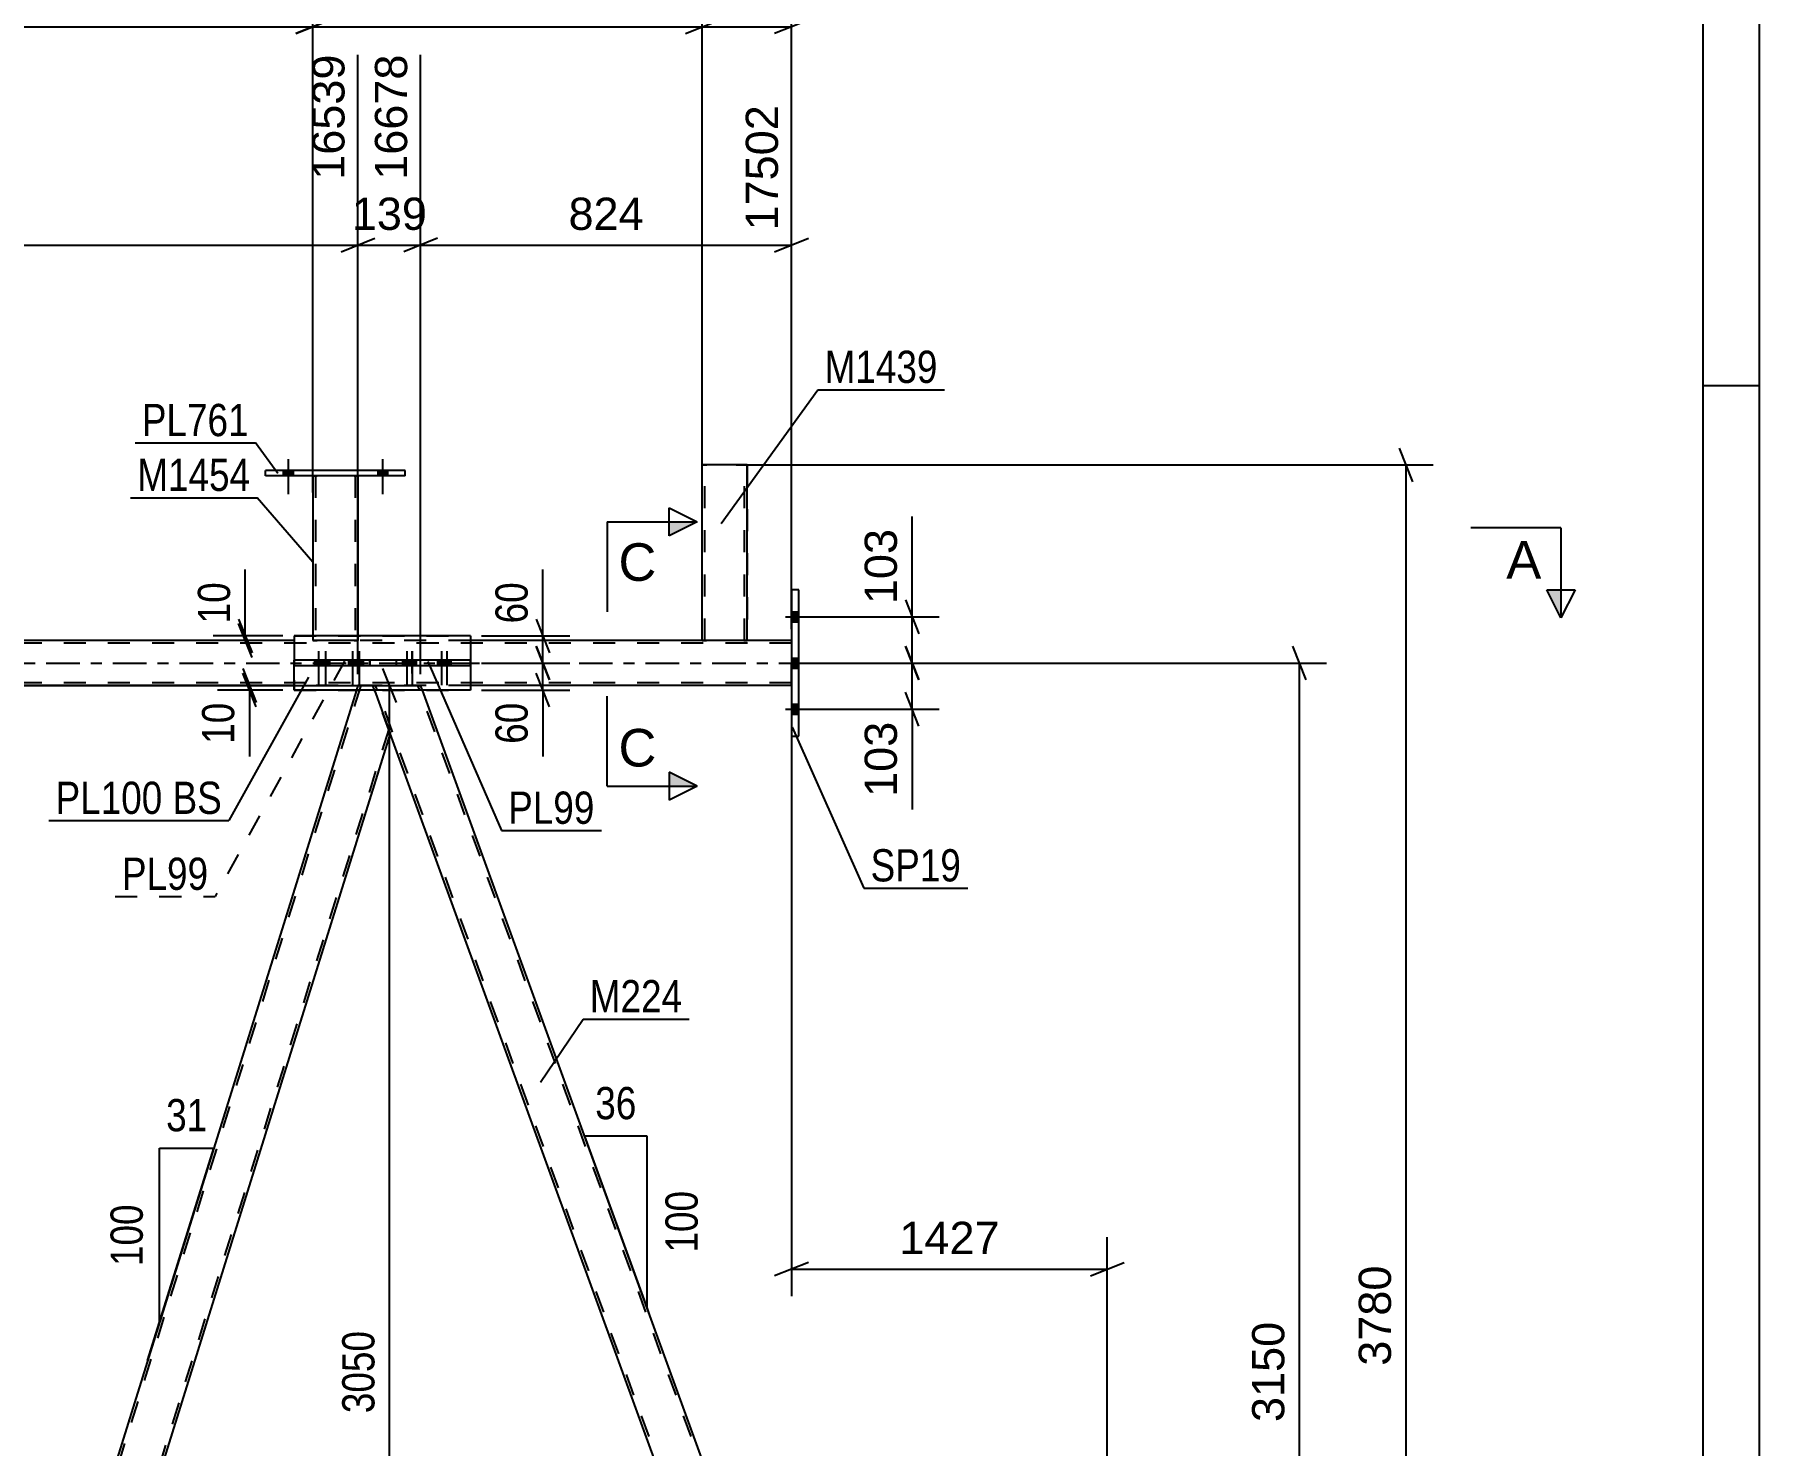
# Model space of a CAD drawing. Header units: millimetres. Extents: x -57 to 784, y -422 to 172.
# Drawn here: x 630.6 to 783.9, y -69.5 to 55.9 of the extents above; entities that cross this region are included whole.
import ezdxf

# ---------------------------------------------------------------- set-up
doc = ezdxf.new("R2010")
doc.units = ezdxf.units.MM
doc.linetypes.add('DXK_LINE_DOT2', pattern=[3.9198, 1.9599, -1.9599])
doc.linetypes.add('DXK_LINE_DOT3', pattern=[5.9187, 2.979, -0.9799, 0.9799, -0.9799])
doc.styles.add('Arial', font='ARIAL.TTF', dxfattribs={"height": 0.2})
doc.styles.add('Arial Narrow', font='ARIALN.TTF', dxfattribs={"height": 0.2})

# ---------------------------------------------------------------- blocks, each defined once
blk = doc.blocks.new('Unknown-122571968-1115')
at = {"color": 5, "linetype": 'Continuous'}
for p, q in [((783.89, -422.36), (783.89, 171.64)), ((778.89, -417.36), (778.89, 166.64)), ((783.89, 24.64), (778.89, 24.64))]:
    blk.add_line(p, q, dxfattribs=at)
blk = doc.blocks.new('Bolt-122571968-3213 - 3165')
at = {"linetype": 'Continuous'}
for points in [[(656.18, 0.24), (655.46, 0.24), (655.46, -0.24), (656.18, -0.24)], [(656.78, 0.24), (656.06, 0.24), (656.06, -0.24), (656.78, -0.24)], [(659.19, 0.24), (658.47, 0.24), (658.47, -0.24), (659.19, -0.24)], [(659.79, 0.24), (659.07, 0.24), (659.07, -0.24), (659.79, -0.24)]]:
    blk.add_hatch(color=1, dxfattribs=at).paths.add_polyline_path(points)
at = {"color": 1, "linetype": 'Continuous'}
for p, q in [((655.46, 0.24), (655.46, -0.24)), ((655.82, 1.04), (655.82, -1.96)), ((656.06, 0.24), (656.06, -0.24)), ((656.18, 0.24), (656.18, -0.24)), ((656.42, 1.04), (656.42, -1.96)), ((656.78, 0.24), (656.78, -0.24)), ((658.47, 0.24), (658.47, -0.24)), ((658.83, 1.04), (658.83, -1.96)), ((659.07, 0.24), (659.07, -0.24)), ((659.19, 0.24), (659.19, -0.24)), ((659.43, 1.04), (659.43, -1.96)), ((659.79, 0.24), (659.79, -0.24))]:
    blk.add_line(p, q, dxfattribs=at)
blk = doc.blocks.new('Part-122571968-3372 - 3165')
at = {"color": 2, "linetype": 'Continuous'}
for p, q in [((651.11, 16.64), (651.11, 17.12)), ((663.51, 17.12), (651.11, 17.12)), ((663.51, 16.64), (663.51, 17.12)), ((663.51, 16.64), (651.11, 16.64))]:
    blk.add_line(p, q, dxfattribs=at)
blk = doc.blocks.new('Part-122571968-3258 - 3165')
at = {"color": 2, "linetype": 'Continuous'}
for p, q in [((689.92, 17.6), (689.92, 17.6)), ((689.92, 2), (689.92, 17.6)), ((689.92, 17.6), (689.96, 17.6)), ((689.96, 17.6), (690.06, 17.6)), ((690.06, 17.6), (690.22, 17.6)), ((693.62, 17.6), (690.22, 17.6)), ((693.62, 17.6), (693.78, 17.6)), ((693.78, 17.6), (693.88, 17.6)), ((693.88, 17.6), (693.92, 17.6)), ((693.92, 17.6), (693.92, 17.6)), ((693.92, 2), (693.92, 17.6)), ((689.92, 2), (689.92, 2)), ((689.95, 2), (689.92, 2)), ((690.06, 2), (689.95, 2)), ((690.21, 2), (690.06, 2)), ((693.62, 2), (690.21, 2)), ((693.78, 2), (693.62, 2)), ((693.88, 2), (693.78, 2)), ((693.92, 2), (693.88, 2)), ((693.92, 2), (693.92, 2))]:
    blk.add_line(p, q, dxfattribs=at)
at = {"color": 7, "linetype": 'DXK_LINE_DOT2'}
for p, q in [((689.92, 2), (689.92, 17.6)), ((689.96, 17.6), (689.92, 17.6)), ((690.06, 17.6), (689.96, 17.6)), ((690.18, 17.6), (690.06, 17.6)), ((690.16, 2), (690.16, 17.6)), ((690.16, 2), (690.16, 17.6)), ((690.16, 17.6), (690.16, 17.6)), ((690.16, 17.6), (690.18, 17.6)), ((690.16, 17.6), (690.18, 17.6)), ((693.62, 17.6), (690.18, 17.6)), ((693.53, 17.6), (690.18, 17.6)), ((690.18, 17.6), (690.22, 17.6)), ((690.22, 17.6), (690.23, 17.6)), ((690.23, 17.6), (690.31, 17.6)), ((693.61, 17.6), (690.31, 17.6)), ((693.53, 17.6), (693.61, 17.6)), ((693.61, 17.6), (693.62, 17.6)), ((693.61, 17.6), (693.66, 17.6)), ((693.62, 17.6), (693.66, 17.6)), ((693.78, 17.6), (693.62, 17.6)), ((693.66, 17.6), (693.68, 17.6)), ((693.66, 17.6), (693.68, 17.6)), ((693.68, 2), (693.68, 17.6)), ((693.68, 2), (693.68, 17.6)), ((693.68, 17.6), (693.68, 17.6)), ((693.88, 17.6), (693.78, 17.6)), ((693.92, 17.6), (693.88, 17.6)), ((693.92, 17.6), (693.92, 2)), ((689.92, 2), (689.95, 2)), ((689.95, 2), (690.06, 2)), ((690.06, 2), (690.21, 2)), ((690.16, 2), (690.16, 2)), ((690.17, 2), (690.16, 2)), ((690.16, 2), (690.17, 2)), ((690.23, 2), (690.17, 2)), ((690.17, 2), (690.21, 2)), ((693.62, 2), (690.21, 2)), ((690.21, 2), (690.23, 2)), ((693.53, 2), (690.23, 2)), ((690.23, 2), (690.3, 2)), ((693.66, 2), (690.3, 2)), ((693.61, 2), (693.53, 2)), ((693.66, 2), (693.61, 2)), ((693.62, 2), (693.78, 2)), ((693.68, 2), (693.66, 2)), ((693.66, 2), (693.68, 2)), ((693.68, 2), (693.68, 2)), ((693.78, 2), (693.88, 2)), ((693.88, 2), (693.92, 2))]:
    blk.add_line(p, q, dxfattribs=at)
blk = doc.blocks.new('Part-122571968-3347 - 3165')
at = {"color": 7, "linetype": 'DXK_LINE_DOT2'}
for p, q in [((697.85, 1.76), (33.83, 1.76)), ((669.31, 2), (653.65, 2)), ((693.92, 2), (689.92, 2)), ((697.85, -2), (697.85, 2)), ((697.85, -1.76), (33.83, -1.76)), ((669.31, -2), (653.65, -2))]:
    blk.add_line(p, q, dxfattribs=at)
at = {"color": 2, "linetype": 'Continuous'}
for p, q in [((653.65, 2), (619.3, 2)), ((689.92, 2), (669.31, 2)), ((697.85, 2), (693.92, 2)), ((653.65, -2), (582.93, -2)), ((697.85, -2), (669.31, -2))]:
    blk.add_line(p, q, dxfattribs=at)
at = {"color": 7, "linetype": 'DXK_LINE_DOT3'}
blk.add_line((33.83, 0), (707.85, 0), dxfattribs=at)
blk = doc.blocks.new('Part-122571968-3377 - 3165')
at = {"color": 2, "linetype": 'Continuous'}
for p, q in [((655.31, 16.64), (655.3, 2.4)), ((659.31, 16.64), (659.3, 2.4))]:
    blk.add_line(p, q, dxfattribs=at)
at = {"color": 7, "linetype": 'DXK_LINE_DOT2'}
for p, q in [((655.31, 16.64), (655.31, 16.64)), ((655.31, 16.64), (655.31, 16.64)), ((655.31, 16.64), (655.31, 16.64)), ((655.34, 16.64), (655.31, 16.64)), ((655.31, 16.64), (655.34, 16.64)), ((655.45, 16.64), (655.34, 16.64)), ((655.34, 16.64), (655.45, 16.64)), ((655.6, 16.64), (655.45, 16.64)), ((655.45, 16.64), (655.6, 16.64)), ((655.55, 16.64), (655.54, 2)), ((655.55, 16.64), (655.55, 16.64)), ((655.56, 16.64), (655.55, 16.64)), ((655.55, 16.64), (655.56, 16.64)), ((655.62, 16.64), (655.56, 16.64)), ((655.56, 16.64), (655.62, 16.64)), ((659.01, 16.64), (655.6, 16.64)), ((659.01, 16.64), (655.6, 16.64)), ((658.92, 16.64), (655.62, 16.64)), ((655.62, 16.64), (655.69, 16.64)), ((658.99, 16.64), (655.69, 16.64)), ((658.99, 16.64), (658.92, 16.64)), ((659.05, 16.64), (658.99, 16.64)), ((658.99, 16.64), (659.05, 16.64)), ((659.01, 16.64), (659.16, 16.64)), ((659.16, 16.64), (659.01, 16.64)), ((659.07, 16.64), (659.05, 16.64)), ((659.05, 16.64), (659.07, 16.64)), ((659.07, 16.64), (659.06, 2)), ((659.07, 16.64), (659.07, 16.64)), ((659.16, 16.64), (659.27, 16.64)), ((659.27, 16.64), (659.16, 16.64)), ((659.27, 16.64), (659.31, 16.64)), ((659.31, 16.64), (659.27, 16.64)), ((659.31, 16.64), (659.31, 16.64)), ((659.31, 16.64), (659.31, 16.64)), ((659.31, 16.64), (659.31, 16.64)), ((655.3, 2.4), (655.3, 2)), ((655.34, 2), (655.3, 2)), ((655.3, 2), (655.34, 2)), ((655.44, 2), (655.34, 2)), ((655.34, 2), (655.44, 2)), ((655.6, 2), (655.44, 2)), ((655.44, 2), (655.6, 2)), ((655.56, 2), (655.54, 2)), ((655.54, 2), (655.56, 2)), ((655.61, 2), (655.56, 2)), ((655.56, 2), (655.61, 2)), ((659, 2), (655.6, 2)), ((659, 2), (655.6, 2)), ((658.91, 2), (655.61, 2)), ((655.61, 2), (655.69, 2)), ((658.99, 2), (655.69, 2)), ((658.99, 2), (658.91, 2)), ((659.04, 2), (658.99, 2)), ((658.99, 2), (659.04, 2)), ((659, 2), (659.16, 2)), ((659.16, 2), (659, 2)), ((659.06, 2), (659.04, 2)), ((659.04, 2), (659.06, 2)), ((659.16, 2), (659.26, 2)), ((659.26, 2), (659.16, 2)), ((659.26, 2), (659.3, 2)), ((659.3, 2), (659.26, 2)), ((659.3, 2.4), (659.3, 2))]:
    blk.add_line(p, q, dxfattribs=at)
blk = doc.blocks.new('Bolt-122571968-3403 - 3165')
at = {"color": 1, "linetype": 'DXK_LINE_DOT2'}
for p, q in [((663.29, 0.24), (663.29, -0.24)), ((663.65, 1.04), (663.65, -1.96)), ((663.75, 0.24), (663.75, -0.24)), ((664.01, 0.24), (664.01, -0.24)), ((664.11, 1.04), (664.11, -1.96)), ((664.47, 0.24), (664.47, -0.24)), ((666.39, 0.24), (666.39, -0.24)), ((666.75, 1.04), (666.75, -1.96)), ((666.85, 0.24), (666.85, -0.24)), ((667.11, 0.24), (667.11, -0.24)), ((667.21, 1.04), (667.21, -1.96)), ((667.57, 0.24), (667.57, -0.24))]:
    blk.add_line(p, q, dxfattribs=at)
blk = doc.blocks.new('Bolt-122571968-3404 - 3165')
at = {"color": 1, "linetype": 'DXK_LINE_DOT2'}
for p, q in [((655.46, 0.24), (655.46, -0.24)), ((655.82, 1.04), (655.82, -1.96)), ((656.06, 0.24), (656.06, -0.24)), ((656.18, 0.24), (656.18, -0.24)), ((656.42, 1.04), (656.42, -1.96)), ((656.78, 0.24), (656.78, -0.24)), ((658.47, 0.24), (658.47, -0.24)), ((658.83, 1.04), (658.83, -1.96)), ((659.07, 0.24), (659.07, -0.24)), ((659.19, 0.24), (659.19, -0.24)), ((659.43, 1.04), (659.43, -1.96)), ((659.79, 0.24), (659.79, -0.24))]:
    blk.add_line(p, q, dxfattribs=at)
blk = doc.blocks.new('Bolt-122571968-3405 - 3165')
at = {"linetype": 'Continuous'}
for points in [[(652.67, 16.64), (653.55, 16.64), (653.55, 17.12), (652.67, 17.12)], [(661.07, 16.64), (661.95, 16.64), (661.95, 17.12), (661.07, 17.12)]]:
    blk.add_hatch(color=1, dxfattribs=at).paths.add_polyline_path(points)
at = {"color": 1, "linetype": 'Continuous'}
for p, q in [((652.67, 17.12), (652.67, 16.64)), ((653.11, 18.12), (653.1, 15)), ((653.55, 17.12), (653.55, 16.64)), ((661.07, 17.12), (661.07, 16.64)), ((661.51, 18.12), (661.5, 15)), ((661.95, 17.12), (661.95, 16.64))]:
    blk.add_line(p, q, dxfattribs=at)
blk = doc.blocks.new('Bolt-122571968-3784 - 3165')
at = {"linetype": 'Continuous'}
for points in [[(664.01, 0.24), (663.29, 0.24), (663.29, -0.24), (664.01, -0.24)], [(664.48, 0.24), (663.76, 0.24), (663.76, -0.24), (664.48, -0.24)], [(667.11, 0.24), (666.39, 0.24), (666.39, -0.24), (667.11, -0.24)], [(667.57, 0.24), (666.85, 0.24), (666.85, -0.24), (667.57, -0.24)]]:
    blk.add_hatch(color=1, dxfattribs=at).paths.add_polyline_path(points)
at = {"color": 1, "linetype": 'Continuous'}
for p, q in [((663.29, 0.24), (663.29, -0.24)), ((663.65, 1.04), (663.65, -1.96)), ((663.76, 0.24), (663.76, -0.24)), ((664.01, 0.24), (664.01, -0.24)), ((664.12, 1.04), (664.12, -1.96)), ((664.48, 0.24), (664.48, -0.24)), ((666.39, 0.24), (666.39, -0.24)), ((666.75, 1.04), (666.75, -1.96)), ((666.85, 0.24), (666.85, -0.24)), ((667.11, 0.24), (667.11, -0.24)), ((667.21, 1.04), (667.21, -1.96)), ((667.57, 0.24), (667.57, -0.24))]:
    blk.add_line(p, q, dxfattribs=at)
blk = doc.blocks.new('Part-122571968-3613 - 3165')
at = {"color": 7, "linetype": 'DXK_LINE_DOT2'}
for p, q in [((660.78, -2.4), (660.64, -2)), ((660.64, -2), (664.89, -2)), ((662.18, -6.25), (660.78, -2.4)), ((705.3, -124), (660.89, -2)), ((709.04, -124), (664.64, -2)), ((665.04, -2.4), (664.89, -2)), ((705.3, -124), (705.32, -124))]:
    blk.add_line(p, q, dxfattribs=at)
at = {"color": 2, "linetype": 'Continuous'}
for p, q in [((709.3, -124), (665.04, -2.4)), ((705.04, -124), (662.18, -6.25)), ((709.26, -124), (705.04, -124)), ((709.3, -124), (709.26, -124))]:
    blk.add_line(p, q, dxfattribs=at)
blk = doc.blocks.new('Part-122571968-3519 - 3165')
at = {"color": 7, "linetype": 'DXK_LINE_DOT2'}
for p, q in [((659.57, -2), (622.75, -120.12)), ((659.32, -2), (659.19, -2.4)), ((660.64, -2), (659.32, -2)), ((660.78, -2.4), (660.64, -2)), ((662.05, -5.88), (625.23, -124)), ((623.04, -118.4), (622.62, -119.75)), ((627.23, -118.4), (625.48, -124)), ((624.16, -124), (622.62, -119.75)), ((625.48, -124), (624.16, -124))]:
    blk.add_line(p, q, dxfattribs=at)
at = {"color": 2, "linetype": 'Continuous'}
for p, q in [((659.19, -2.4), (623.04, -118.4)), ((660.78, -2.4), (662.18, -6.25)), ((662.18, -6.25), (627.23, -118.4))]:
    blk.add_line(p, q, dxfattribs=at)
blk = doc.blocks.new('Bolt-122571968-3526 - 3165')
at = {"linetype": 'Continuous'}
for points in [[(652.67, 16.64), (653.55, 16.64), (653.55, 17.12), (652.67, 17.12)], [(661.07, 16.64), (661.95, 16.64), (661.95, 17.12), (661.07, 17.12)]]:
    blk.add_hatch(color=1, dxfattribs=at).paths.add_polyline_path(points)
at = {"color": 1, "linetype": 'Continuous'}
for p, q in [((652.67, 17.12), (652.67, 16.64)), ((653.11, 18.12), (653.1, 15)), ((653.55, 17.12), (653.55, 16.64)), ((661.07, 17.12), (661.07, 16.64)), ((661.51, 18.12), (661.5, 15)), ((661.95, 17.12), (661.95, 16.64))]:
    blk.add_line(p, q, dxfattribs=at)
blk = doc.blocks.new('Part-122571968-3679 - 3165')
at = {"color": 2, "linetype": 'Continuous'}
for p, q in [((660.36, 0.24), (653.65, 0.24)), ((653.65, 0.24), (653.65, -0.24)), ((669.31, 0.24), (660.36, 0.24)), ((660.36, -0.24), (660.36, 0.24)), ((662.74, -0.24), (662.74, 0.24)), ((669.31, 0.24), (669.31, -0.24)), ((669.31, -0.24), (653.65, -0.24))]:
    blk.add_line(p, q, dxfattribs=at)
blk = doc.blocks.new('Part-122571968-3593 - 3165')
at = {"color": 2, "linetype": 'Continuous'}
for p, q in [((698.49, 6.5), (697.85, 6.5)), ((697.85, 6.5), (697.85, -6.5)), ((698.49, -6.5), (698.49, 6.5)), ((697.85, -6.5), (698.49, -6.5))]:
    blk.add_line(p, q, dxfattribs=at)
blk = doc.blocks.new('Part-122571968-3664 - 3165')
at = {"color": 2, "linetype": 'Continuous'}
for p, q in [((669.31, 2.4), (653.65, 2.4)), ((653.65, 2.4), (653.65, 0.24)), ((669.31, 2.4), (669.31, 0.24)), ((653.65, -2.4), (653.65, -0.24)), ((669.31, -0.24), (669.31, -2.4)), ((669.31, -2.4), (653.65, -2.4))]:
    blk.add_line(p, q, dxfattribs=at)
at = {"color": 7, "linetype": 'DXK_LINE_DOT2'}
for p, q in [((653.65, -0.24), (653.65, 0.24)), ((669.31, -0.24), (669.31, 0.24))]:
    blk.add_line(p, q, dxfattribs=at)
blk = doc.blocks.new('Part-122571968-3690 - 3165')
at = {"color": 7, "linetype": 'DXK_LINE_DOT2'}
for p, q in [((653.65, 2.4), (653.65, -2.4)), ((653.65, 2.4), (669.31, 2.4)), ((669.31, 2.4), (669.31, -2.4)), ((653.65, -2.4), (669.31, -2.4))]:
    blk.add_line(p, q, dxfattribs=at)
blk = doc.blocks.new('Part-122571968-3705 - 3165')
at = {"color": 7, "linetype": 'DXK_LINE_DOT2'}
for p, q in [((669.31, 0.24), (653.65, 0.24)), ((653.65, 0.24), (653.65, -0.24)), ((660.37, 0.24), (660.37, -0.24)), ((662.73, -0.24), (662.73, 0.24)), ((669.31, 0.24), (669.31, -0.24)), ((669.31, -0.24), (653.65, -0.24))]:
    blk.add_line(p, q, dxfattribs=at)
blk = doc.blocks.new('Bolt-122571968-3755 - 3165')
at = {"linetype": 'Continuous'}
for points in [[(698.49, 3.66), (698.49, 4.54), (697.85, 4.54), (697.85, 3.66)], [(698.49, 3.66), (698.49, 4.54), (697.85, 4.54), (697.85, 3.66)], [(698.49, 3.66), (698.49, 4.54), (697.85, 4.54), (697.85, 3.66)], [(698.49, -0.46), (698.49, 0.42), (697.85, 0.42), (697.85, -0.46)], [(698.49, -0.46), (698.49, 0.42), (697.85, 0.42), (697.85, -0.46)], [(698.49, -4.54), (698.49, -3.66), (697.85, -3.66), (697.85, -4.54)], [(698.49, -4.54), (698.49, -3.66), (697.85, -3.66), (697.85, -4.54)], [(698.49, -4.54), (698.49, -3.66), (697.85, -3.66), (697.85, -4.54)]]:
    blk.add_hatch(color=1, dxfattribs=at).paths.add_polyline_path(points)
at = {"color": 1, "linetype": 'Continuous'}
for p, q in [((697.33, 4.1), (700.65, 4.1)), ((697.33, 4.1), (700.65, 4.1)), ((697.33, 4.1), (700.65, 4.1)), ((697.85, 4.54), (698.49, 4.54)), ((697.85, 4.54), (698.49, 4.54)), ((697.85, 4.54), (698.49, 4.54)), ((697.85, 3.66), (698.49, 3.66)), ((697.85, 3.66), (698.49, 3.66)), ((697.85, 3.66), (698.49, 3.66)), ((697.85, 0.42), (698.49, 0.42)), ((697.85, 0.42), (698.49, 0.42)), ((697.33, -0.02), (700.65, -0.02)), ((697.33, -0.02), (700.65, -0.02)), ((697.85, -0.46), (698.49, -0.46)), ((697.85, -0.46), (698.49, -0.46)), ((697.33, -4.1), (700.65, -4.1)), ((697.33, -4.1), (700.65, -4.1)), ((697.33, -4.1), (700.65, -4.1)), ((697.85, -3.66), (698.49, -3.66)), ((697.85, -3.66), (698.49, -3.66)), ((697.85, -3.66), (698.49, -3.66)), ((697.85, -4.54), (698.49, -4.54)), ((697.85, -4.54), (698.49, -4.54)), ((697.85, -4.54), (698.49, -4.54))]:
    blk.add_line(p, q, dxfattribs=at)
blk = doc.blocks.new('StraightDimension-122571968-4123 - 3165')
at = {"color": 7, "linetype": 'Continuous'}
for p, q in [((675.15, 1.5), (676.35, -1.5)), ((670.31, 0), (678.15, 0)), ((676.35, -3.9), (675.15, -0.9)), ((675.75, -2.4), (675.75, 0)), ((670.31, -2.4), (678.15, -2.4))]:
    blk.add_line(p, q, dxfattribs=at)
at = {"color": 0}
blk.add_wipeout([(675, -2.93), (670.8, -2.93), (670.8, -7.78), (675, -7.78)], dxfattribs=at)
at = {"color": 7, "linetype": 'Continuous'}
blk.add_line((675.75, -2.4), (675.75, -8.31), dxfattribs=at)
blk.add_line((675.75, -2.4), (675.75, -8.31), dxfattribs=at)
at = {"color": 3, "style": 'Arial Narrow'}
blk.add_text('60', height=2.863, rotation=90.0002, dxfattribs=at).set_placement((674.4, -7.18))
blk = doc.blocks.new('AngleDimension-122571968-17444 - 3165')
at = {"color": 7, "linetype": 'Continuous'}
for p, q in [((641.69, -43.11), (646.51, -43.11)), ((641.69, -58.58), (646.51, -43.11)), ((641.69, -58.58), (641.69, -43.11)), ((640.62, -61.99), (641.69, -58.58))]:
    blk.add_line(p, q, dxfattribs=at)
at = {"color": 0}
for points in [[(646.52, -42.21), (646.52, -38.01), (641.67, -38.01), (641.67, -42.21)], [(640.79, -47.5), (636.59, -47.5), (636.59, -54.19), (640.79, -54.19)]]:
    blk.add_wipeout(points, dxfattribs=at)
at = {"color": 3, "style": 'Arial Narrow'}
blk.add_text('31', height=2.863, dxfattribs=at).set_placement((642.27, -41.61))
blk.add_text('100', height=2.863, rotation=90.0002, dxfattribs=at).set_placement((640.19, -53.59))
blk = doc.blocks.new('StraightDimension-122571968-4111 - 3165')
at = {"color": 7, "linetype": 'Continuous'}
for p, q in [((675.15, 3.9), (676.35, 0.9)), ((670.31, 2.4), (678.15, 2.4)), ((675.75, 0), (675.75, 2.4)), ((676.35, -1.5), (675.15, 1.5)), ((670.31, 0), (678.15, 0))]:
    blk.add_line(p, q, dxfattribs=at)
at = {"color": 0}
blk.add_wipeout([(675, 7.78), (670.8, 7.78), (670.8, 2.92), (675, 2.92)], dxfattribs=at)
at = {"color": 7, "linetype": 'Continuous'}
blk.add_line((675.75, 2.4), (675.75, 8.31), dxfattribs=at)
blk.add_line((675.75, 2.4), (675.75, 8.31), dxfattribs=at)
at = {"color": 3, "style": 'Arial Narrow'}
blk.add_text('60', height=2.863, rotation=90.0002, dxfattribs=at).set_placement((674.4, 3.52))
blk = doc.blocks.new('StraightDimension-122571968-4175 - 3165')
at = {"color": 7, "linetype": 'Continuous'}
for p, q in [((659.32, -1), (659.32, 54.06)), ((664.89, -1), (664.89, 54.06)), ((657.82, 36.54), (660.82, 37.74)), ((659.32, 37.14), (664.89, 37.14)), ((666.39, 37.74), (663.39, 36.54))]:
    blk.add_line(p, q, dxfattribs=at)
at = {"color": 0}
blk.add_wipeout([(666.04, 37.89), (666.04, 42.09), (658.17, 42.09), (658.17, 37.89)], dxfattribs=at)
at = {"color": 3, "style": 'Arial'}
blk.add_text('139', height=2.865, dxfattribs=at).set_placement((658.77, 38.49))
at = {"color": 0, "linetype": 'Continuous'}
blk.add_wipeout([(664.29, 54.66), (660.09, 54.66), (660.09, 42.34), (664.29, 42.34)], dxfattribs=at)
at = {"color": 3, "linetype": 'Continuous', "style": 'Arial'}
blk.add_text('16678', height=2.865, rotation=90.0002, dxfattribs=at).set_placement((663.69, 42.94))
blk = doc.blocks.new('AngleDimension-122571968-17474 - 3165')
at = {"color": 7, "linetype": 'Continuous'}
for p, q in [((685.01, -42.04), (679.47, -42.04)), ((685.01, -57.26), (679.47, -42.04)), ((685.01, -57.26), (685.01, -42.04)), ((685.33, -58.15), (685.01, -57.26))]:
    blk.add_line(p, q, dxfattribs=at)
at = {"color": 0}
for points in [[(684.66, -41.14), (684.66, -36.94), (679.81, -36.94), (679.81, -41.14)], [(690.11, -46.31), (685.91, -46.31), (685.91, -52.99), (690.11, -52.99)]]:
    blk.add_wipeout(points, dxfattribs=at)
at = {"color": 3, "style": 'Arial Narrow'}
blk.add_text('36', height=2.863, dxfattribs=at).set_placement((680.41, -40.54))
blk.add_text('100', height=2.863, rotation=90.0002, dxfattribs=at).set_placement((689.51, -52.39))
blk = doc.blocks.new('StraightDimension-122571968-4561 - 3165')
at = {"color": 7, "linetype": 'Continuous'}
for p, q in [((699.49, 0), (710.97, 0)), ((707.97, 1.5), (709.17, -1.5)), ((708.57, -4.1), (708.57, 0)), ((709.17, -5.6), (707.97, -2.6)), ((699.49, -4.1), (710.97, -4.1))]:
    blk.add_line(p, q, dxfattribs=at)
at = {"color": 0}
blk.add_wipeout([(707.82, -4.63), (703.62, -4.63), (703.62, -12.5), (707.82, -12.5)], dxfattribs=at)
at = {"color": 7, "linetype": 'Continuous'}
blk.add_line((708.57, -4.1), (708.57, -13.02), dxfattribs=at)
blk.add_line((708.57, -4.1), (708.57, -13.02), dxfattribs=at)
at = {"color": 3, "style": 'Arial'}
blk.add_text('103', height=2.865, rotation=90.0002, dxfattribs=at).set_placement((707.22, -11.9))
blk = doc.blocks.new('StraightDimension-122571968-4166 - 3165')
at = {"color": 7, "linetype": 'Continuous'}
for p, q in [((664.89, -1), (664.89, 54.06)), ((697.85, 3), (697.85, 49.56)), ((666.39, 37.74), (663.39, 36.54)), ((664.89, 37.14), (697.85, 37.14)), ((696.35, 36.54), (699.35, 37.74))]:
    blk.add_line(p, q, dxfattribs=at)
at = {"color": 0, "linetype": 'Continuous'}
blk.add_wipeout([(697.25, 50.16), (693.05, 50.16), (693.05, 37.84), (697.25, 37.84)], dxfattribs=at)
at = {"color": 0}
blk.add_wipeout([(685.31, 37.89), (685.31, 42.09), (677.43, 42.09), (677.43, 37.89)], dxfattribs=at)
at = {"color": 3, "linetype": 'Continuous', "style": 'Arial'}
blk.add_text('17502', height=2.865, rotation=90.0002, dxfattribs=at).set_placement((696.65, 38.44))
at = {"color": 3, "style": 'Arial'}
blk.add_text('824', height=2.865, dxfattribs=at).set_placement((678.03, 38.49))
blk = doc.blocks.new('StraightDimension-122571968-4546 - 3165')
at = {"color": 7, "linetype": 'Continuous'}
for p, q in [((697.85, 3), (697.85, 73.45)), ((689.92, 16.17), (689.92, 68.95)), ((688.42, 55.93), (691.42, 57.13)), ((699.35, 57.13), (696.35, 55.93)), ((689.92, 56.53), (697.85, 56.53))]:
    blk.add_line(p, q, dxfattribs=at)
at = {"color": 0}
blk.add_wipeout([(697.82, 57.28), (697.82, 61.48), (689.95, 61.48), (689.95, 57.28)], dxfattribs=at)
at = {"color": 3, "style": 'Arial'}
blk.add_text('198', height=2.865, dxfattribs=at).set_placement((690.55, 57.88))
at = {"color": 0, "linetype": 'Continuous'}
blk.add_wipeout([(697.25, 74.05), (693.05, 74.05), (693.05, 61.73), (697.25, 61.73)], dxfattribs=at)
at = {"color": 3, "linetype": 'Continuous', "style": 'Arial'}
blk.add_text('17502', height=2.865, rotation=90.0002, dxfattribs=at).set_placement((696.65, 62.33))
blk = doc.blocks.new('StraightDimension-122571968-15412 - 3165')
at = {"color": 7, "linetype": 'Continuous'}
for p, q in [((698.85, 0), (745.4, 0)), ((743.6, -1.5), (742.4, 1.5)), ((743, -126), (743, 0)), ((742.4, -124.5), (743.6, -127.5)), ((726.92, -126), (745.4, -126))]:
    blk.add_line(p, q, dxfattribs=at)
at = {"color": 0}
blk.add_wipeout([(742.25, -57.95), (738.05, -57.95), (738.05, -68.05), (742.25, -68.05)], dxfattribs=at)
at = {"color": 3, "style": 'Arial'}
blk.add_text('3150', height=2.865, rotation=90.0002, dxfattribs=at).set_placement((741.65, -67.45))
blk = doc.blocks.new('StraightDimension-122571968-4530 - 3165')
at = {"color": 7, "linetype": 'Continuous'}
for p, q in [((615.3, 16.31), (615.3, 68.95)), ((655.3, 15.16), (655.3, 68.95)), ((616.8, 57.13), (613.8, 55.93)), ((653.8, 55.93), (656.8, 57.13)), ((615.3, 56.53), (655.3, 56.53))]:
    blk.add_line(p, q, dxfattribs=at)
at = {"color": 0, "linetype": 'Continuous'}
blk.add_wipeout([(654.7, 69.55), (650.5, 69.55), (650.5, 57.23), (654.7, 57.23)], dxfattribs=at)
at = {"color": 0}
blk.add_wipeout([(640.35, 57.28), (640.35, 61.48), (630.26, 61.48), (630.26, 57.28)], dxfattribs=at)
at = {"color": 3, "linetype": 'Continuous', "style": 'Arial'}
blk.add_text('16438', height=2.865, rotation=90.0002, dxfattribs=at).set_placement((654.1, 57.83))
at = {"color": 3, "style": 'Arial'}
blk.add_text('1000', height=2.865, dxfattribs=at).set_placement((630.86, 57.88))
blk = doc.blocks.new('StraightDimension-122571968-4196 - 3165')
at = {"color": 7, "linetype": 'Continuous'}
for p, q in [((579.76, -1), (579.76, 54.06)), ((659.32, -1), (659.32, 54.06)), ((581.26, 37.74), (578.26, 36.54)), ((579.76, 37.14), (659.32, 37.14)), ((657.82, 36.54), (660.82, 37.74))]:
    blk.add_line(p, q, dxfattribs=at)
at = {"color": 0, "linetype": 'Continuous'}
blk.add_wipeout([(658.72, 54.66), (654.52, 54.66), (654.52, 42.34), (658.72, 42.34)], dxfattribs=at)
at = {"color": 0}
blk.add_wipeout([(624.59, 37.89), (624.59, 42.09), (614.49, 42.09), (614.49, 37.89)], dxfattribs=at)
at = {"color": 3, "linetype": 'Continuous', "style": 'Arial'}
blk.add_text('16539', height=2.865, rotation=90.0002, dxfattribs=at).set_placement((658.12, 42.94))
at = {"color": 3, "style": 'Arial'}
blk.add_text('1989', height=2.865, dxfattribs=at).set_placement((615.09, 38.49))
blk = doc.blocks.new('StraightDimension-122571968-4538 - 3165')
at = {"color": 7, "linetype": 'Continuous'}
for p, q in [((655.3, 15.16), (655.3, 68.95)), ((689.92, 16.17), (689.92, 68.95)), ((656.8, 57.13), (653.8, 55.93)), ((688.42, 55.93), (691.42, 57.13)), ((655.3, 56.53), (689.92, 56.53))]:
    blk.add_line(p, q, dxfattribs=at)
at = {"color": 0, "linetype": 'Continuous'}
blk.add_wipeout([(689.32, 69.55), (685.12, 69.55), (685.12, 57.23), (689.32, 57.23)], dxfattribs=at)
at = {"color": 0}
blk.add_wipeout([(676.55, 57.28), (676.55, 61.48), (668.68, 61.48), (668.68, 57.28)], dxfattribs=at)
at = {"color": 3, "linetype": 'Continuous', "style": 'Arial'}
blk.add_text('17304', height=2.865, rotation=90.0002, dxfattribs=at).set_placement((688.72, 57.83))
at = {"color": 3, "style": 'Arial'}
blk.add_text('865', height=2.865, dxfattribs=at).set_placement((669.28, 57.88))
blk = doc.blocks.new('StraightDimension-122571968-4598 - 3165')
at = {"color": 7, "linetype": 'Continuous'}
for p, q in [((753.08, 16.1), (751.88, 19.1)), ((692.92, 17.6), (754.88, 17.6)), ((752.48, -133.6), (752.48, 17.6)), ((751.88, -132.1), (753.08, -135.1)), ((623.76, -133.6), (754.88, -133.6))]:
    blk.add_line(p, q, dxfattribs=at)
at = {"color": 0}
blk.add_wipeout([(751.73, -52.96), (747.53, -52.96), (747.53, -63.05), (751.73, -63.05)], dxfattribs=at)
at = {"color": 3, "style": 'Arial'}
blk.add_text('3780', height=2.865, rotation=90.0002, dxfattribs=at).set_placement((751.13, -62.45))
blk = doc.blocks.new('StraightDimension-122571968-4608 - 3165')
at = {"color": 7, "linetype": 'Continuous'}
for p, q in [((697.85, -3), (697.85, -56.27)), ((725.92, -123), (725.92, -51.02)), ((699.35, -53.27), (696.35, -54.47)), ((724.42, -54.47), (727.42, -53.27)), ((697.85, -53.87), (725.92, -53.87))]:
    blk.add_line(p, q, dxfattribs=at)
at = {"color": 0}
blk.add_wipeout([(716.93, -53.12), (716.93, -48.92), (706.84, -48.92), (706.84, -53.12)], dxfattribs=at)
at = {"color": 3, "style": 'Arial'}
blk.add_text('1427', height=2.865, dxfattribs=at).set_placement((707.44, -52.52))
blk = doc.blocks.new('StraightDimension-122571968-4044 - 3165')
at = {"color": 7, "linetype": 'Continuous'}
for p, q in [((649.07, -0.5), (650.27, -3.5)), ((650.27, -3.9), (649.07, -0.9)), ((652.65, -2), (646.82, -2)), ((652.65, -2.4), (646.82, -2.4)), ((649.67, -2.4), (649.67, -2))]:
    blk.add_line(p, q, dxfattribs=at)
at = {"color": 0}
blk.add_wipeout([(648.92, -2.93), (644.72, -2.93), (644.72, -7.78), (648.92, -7.78)], dxfattribs=at)
at = {"color": 7, "linetype": 'Continuous'}
blk.add_line((649.67, -2.4), (649.67, -8.31), dxfattribs=at)
blk.add_line((649.67, -2.4), (649.67, -8.31), dxfattribs=at)
at = {"color": 3, "style": 'Arial Narrow'}
blk.add_text('10', height=2.863, rotation=90.0002, dxfattribs=at).set_placement((648.32, -7.18))
blk = doc.blocks.new('StraightDimension-122571968-4072 - 3165')
at = {"color": 7, "linetype": 'Continuous'}
for p, q in [((662.73, -3.5), (661.53, -0.5)), ((348.81, -2), (664.53, -2)), ((662.13, -124), (662.13, -2))]:
    blk.add_line(p, q, dxfattribs=at)
at = {"color": 0}
blk.add_wipeout([(661.38, -58.74), (657.18, -58.74), (657.18, -67.26), (661.38, -67.26)], dxfattribs=at)
at = {"color": 3, "style": 'Arial Narrow'}
blk.add_text('3050', height=2.863, rotation=90.0002, dxfattribs=at).set_placement((660.78, -66.66))
blk = doc.blocks.new('StraightDimension-122571968-4083 - 3165')
at = {"color": 7, "linetype": 'Continuous'}
for p, q in [((648.7, 3.9), (649.9, 0.9)), ((649.9, 0.5), (648.7, 3.5)), ((652.65, 2.4), (646.45, 2.4)), ((652.65, 2), (646.45, 2)), ((649.3, 2), (649.3, 2.4))]:
    blk.add_line(p, q, dxfattribs=at)
at = {"color": 0}
blk.add_wipeout([(648.55, 7.78), (644.35, 7.78), (644.35, 2.92), (648.55, 2.92)], dxfattribs=at)
at = {"color": 7, "linetype": 'Continuous'}
blk.add_line((649.3, 2.4), (649.3, 8.31), dxfattribs=at)
blk.add_line((649.3, 2.4), (649.3, 8.31), dxfattribs=at)
at = {"color": 3, "style": 'Arial Narrow'}
blk.add_text('10', height=2.863, rotation=90.0002, dxfattribs=at).set_placement((647.95, 3.52))
blk = doc.blocks.new('StraightDimension-122571968-4553 - 3165')
at = {"color": 7, "linetype": 'Continuous'}
for p, q in [((707.97, 5.6), (709.17, 2.6)), ((699.49, 4.1), (710.97, 4.1)), ((708.57, 0), (708.57, 4.1)), ((699.49, 0), (710.97, 0)), ((709.17, -1.5), (707.97, 1.5))]:
    blk.add_line(p, q, dxfattribs=at)
at = {"color": 0}
blk.add_wipeout([(707.82, 12.5), (703.62, 12.5), (703.62, 4.62), (707.82, 4.62)], dxfattribs=at)
at = {"color": 7, "linetype": 'Continuous'}
blk.add_line((708.57, 4.1), (708.57, 13.02), dxfattribs=at)
blk.add_line((708.57, 4.1), (708.57, 13.02), dxfattribs=at)
at = {"color": 3, "style": 'Arial'}
blk.add_text('103', height=2.865, rotation=90.0002, dxfattribs=at).set_placement((707.22, 5.23))
blk = doc.blocks.new('Mark-122571968-3254 - 3165')
at = {"color": 0}
blk.add_wipeout([(710.84, 24.89), (710.84, 27.89), (700.79, 27.89), (700.79, 24.89)], dxfattribs=at)
blk.add_wipeout([(710.84, 24.89), (710.84, 27.89), (700.79, 27.89), (700.79, 24.89)], dxfattribs=at)
at = {"color": 30, "linetype": 'Continuous'}
for p, q in [((691.6, 12.41), (700.19, 24.29)), ((700.19, 24.29), (711.44, 24.29))]:
    blk.add_line(p, q, dxfattribs=at)
at = {"color": 3, "style": 'Arial Narrow'}
blk.add_text('M1439', height=2.863, dxfattribs=at).set_placement((700.79, 24.89))
blk = doc.blocks.new('SectionMark-122571968-4999 - 3165')
at = {"linetype": 'Continuous'}
blk.add_hatch(color=6, dxfattribs=at).paths.add_polyline_path([(764.99, 6.5), (766.24, 6.5), (766.24, 4)])
at = {"color": 6, "linetype": 'Continuous'}
for p, q in [((766.24, 12), (758.24, 12)), ((766.24, 12), (766.24, 4)), ((764.99, 6.5), (767.49, 6.5)), ((766.24, 4), (764.99, 6.5)), ((767.49, 6.5), (766.24, 4))]:
    blk.add_line(p, q, dxfattribs=at)
at = {"color": 0, "linetype": 'Continuous'}
blk.add_wipeout([(764.49, 7.5), (764.49, 11), (761.38, 11), (761.38, 7.5)], dxfattribs=at)
at = {"color": 3, "linetype": 'Continuous', "style": 'Arial'}
blk.add_text('A', height=3.34, dxfattribs=at).set_placement((761.38, 7.5))
blk = doc.blocks.new('SectionMark-122571968-5005 - 3165')
at = {"linetype": 'Continuous'}
for points in [[(686.97, 11.3), (686.97, 12.55), (689.47, 12.55)], [(686.97, -10.95), (686.97, -9.7), (689.47, -10.95)]]:
    blk.add_hatch(color=6, dxfattribs=at).paths.add_polyline_path(points)
at = {"color": 6, "linetype": 'Continuous'}
for p, q in [((681.47, 12.55), (681.47, 4.55)), ((681.47, 12.55), (689.47, 12.55)), ((686.97, 11.3), (686.97, 13.8)), ((686.97, 13.8), (689.47, 12.55)), ((689.47, 12.55), (686.97, 11.3)), ((681.47, -10.95), (681.47, -2.95)), ((689.47, -10.95), (686.97, -9.7)), ((686.97, -9.7), (686.97, -12.2)), ((681.47, -10.95), (689.47, -10.95)), ((689.47, -10.95), (686.97, -12.2))]:
    blk.add_line(p, q, dxfattribs=at)
at = {"color": 0, "linetype": 'Continuous'}
for points in [[(685.84, 7.3), (685.84, 10.8), (682.47, 10.8), (682.47, 7.3)], [(685.84, -9.2), (685.84, -5.7), (682.47, -5.7), (682.47, -9.2)]]:
    blk.add_wipeout(points, dxfattribs=at)
at = {"color": 3, "linetype": 'Continuous', "style": 'Arial'}
for p in [(682.47, 7.3), (682.47, -9.2)]:
    blk.add_text('C', height=3.34, dxfattribs=at).set_placement(p)
blk = doc.blocks.new('Mark-122571968-3368 - 3165')
at = {"color": 0}
blk.add_wipeout([(649.61, 20.16), (649.61, 23.16), (640.11, 23.16), (640.11, 20.16)], dxfattribs=at)
blk.add_wipeout([(649.61, 20.16), (649.61, 23.16), (640.11, 23.16), (640.11, 20.16)], dxfattribs=at)
at = {"color": 30, "linetype": 'Continuous'}
for p in [(639.51, 19.56), (652.19, 16.84)]:
    blk.add_line(p, (650.21, 19.56), dxfattribs=at)
at = {"color": 3, "style": 'Arial Narrow'}
blk.add_text('PL761', height=2.863, dxfattribs=at).set_placement((640.11, 20.16))
blk = doc.blocks.new('Mark-122571968-3373 - 3165')
at = {"color": 0}
blk.add_wipeout([(649.75, 15.29), (649.75, 18.29), (639.7, 18.29), (639.7, 15.29)], dxfattribs=at)
blk.add_wipeout([(649.75, 15.29), (649.75, 18.29), (639.7, 18.29), (639.7, 15.29)], dxfattribs=at)
at = {"color": 30, "linetype": 'Continuous'}
for p in [(639.1, 14.69), (655.3, 8.95)]:
    blk.add_line(p, (650.35, 14.69), dxfattribs=at)
at = {"color": 3, "style": 'Arial Narrow'}
blk.add_text('M1454', height=2.863, dxfattribs=at).set_placement((639.7, 15.29))
blk = doc.blocks.new('Mark-122571968-3701 - 3165')
at = {"color": 0}
blk.add_wipeout([(646.02, -20.16), (646.02, -17.16), (638.34, -17.16), (638.34, -20.16)], dxfattribs=at)
blk.add_wipeout([(646.02, -20.16), (646.02, -17.16), (638.34, -17.16), (638.34, -20.16)], dxfattribs=at)
at = {"color": 30, "linetype": 'DXK_LINE_DOT2'}
for p in [(658.12, 0.15), (637.74, -20.76)]:
    blk.add_line(p, (646.62, -20.76), dxfattribs=at)
at = {"color": 3, "style": 'Arial Narrow'}
blk.add_text('PL99', height=2.863, dxfattribs=at).set_placement((638.34, -20.16))
blk = doc.blocks.new('Mark-122571968-3589 - 3165')
at = {"color": 0}
blk.add_wipeout([(712.92, -19.41), (712.92, -16.41), (704.88, -16.41), (704.88, -19.41)], dxfattribs=at)
blk.add_wipeout([(712.92, -19.41), (712.92, -16.41), (704.88, -16.41), (704.88, -19.41)], dxfattribs=at)
at = {"color": 30, "linetype": 'Continuous'}
for p, q in [((697.91, -5.7), (704.28, -20.01)), ((704.28, -20.01), (713.52, -20.01))]:
    blk.add_line(p, q, dxfattribs=at)
at = {"color": 3, "style": 'Arial Narrow'}
blk.add_text('SP19', height=2.863, dxfattribs=at).set_placement((704.88, -19.41))
blk = doc.blocks.new('Mark-122571968-3609 - 3165')
at = {"color": 0}
blk.add_wipeout([(688.14, -31.04), (688.14, -28.04), (679.92, -28.04), (679.92, -31.04)], dxfattribs=at)
blk.add_wipeout([(688.14, -31.04), (688.14, -28.04), (679.92, -28.04), (679.92, -31.04)], dxfattribs=at)
at = {"color": 30, "linetype": 'Continuous'}
for p, q in [((675.53, -37.25), (679.32, -31.64)), ((679.32, -31.64), (688.74, -31.64))]:
    blk.add_line(p, q, dxfattribs=at)
at = {"color": 3, "style": 'Arial Narrow'}
blk.add_text('M224', height=2.863, dxfattribs=at).set_placement((679.92, -31.04))
blk = doc.blocks.new('Mark-122571968-3675 - 3165')
at = {"color": 0}
blk.add_wipeout([(680.35, -14.29), (680.35, -11.29), (672.67, -11.29), (672.67, -14.29)], dxfattribs=at)
blk.add_wipeout([(680.35, -14.29), (680.35, -11.29), (672.67, -11.29), (672.67, -14.29)], dxfattribs=at)
at = {"color": 30, "linetype": 'Continuous'}
for p, q in [((665.52, 0.12), (672.07, -14.89)), ((672.07, -14.89), (680.95, -14.89))]:
    blk.add_line(p, q, dxfattribs=at)
at = {"color": 3, "style": 'Arial Narrow'}
blk.add_text('PL99', height=2.863, dxfattribs=at).set_placement((672.67, -14.29))
blk = doc.blocks.new('MarkSet-122571968-5070 - 3165')
at = {"color": 0}
for points in [[(641.94, -13.41), (641.94, -10.41), (632.44, -10.41), (632.44, -13.41)], [(647.23, -13.41), (647.23, -10.41), (642.84, -10.41), (642.84, -13.41)]]:
    blk.add_wipeout(points, dxfattribs=at)
for points in [[(641.94, -13.41), (641.94, -10.41), (632.44, -10.41), (632.44, -13.41)], [(647.23, -13.41), (647.23, -10.41), (642.84, -10.41), (642.84, -13.41)]]:
    blk.add_wipeout(points, dxfattribs=at)
at = {"color": 30, "linetype": 'Continuous'}
for p in [(654.91, -1.25), (631.84, -14.01)]:
    blk.add_line(p, (647.83, -14.01), dxfattribs=at)
at = {"color": 3, "style": 'Arial Narrow'}
for s, p in [('PL100', (632.44, -13.41)), ('BS', (642.84, -13.41))]:
    blk.add_text(s, height=2.863, dxfattribs=at).set_placement(p)

msp = doc.modelspace()

# ---------------------------------------------------------------- block references
for name in ['Unknown-122571968-1115', 'Part-122571968-3372 - 3165', 'Bolt-122571968-3405 - 3165', 'Bolt-122571968-3526 - 3165', 'Part-122571968-3258 - 3165', 'Part-122571968-3377 - 3165', 'Part-122571968-3593 - 3165', 'Bolt-122571968-3755 - 3165', 'Part-122571968-3347 - 3165', 'Part-122571968-3664 - 3165', 'Part-122571968-3690 - 3165', 'Part-122571968-3679 - 3165', 'Part-122571968-3705 - 3165', 'Bolt-122571968-3213 - 3165', 'Bolt-122571968-3404 - 3165', 'Bolt-122571968-3403 - 3165', 'Bolt-122571968-3784 - 3165', 'Part-122571968-3519 - 3165', 'Part-122571968-3613 - 3165']:
    msp.add_blockref(name, (0, 0))

# ---------------------------------------------------------------- next in the draw order: block references
for name in ['StraightDimension-122571968-4530 - 3165', 'StraightDimension-122571968-4175 - 3165', 'StraightDimension-122571968-4123 - 3165', 'StraightDimension-122571968-4561 - 3165', 'AngleDimension-122571968-17444 - 3165', 'AngleDimension-122571968-17474 - 3165']:
    msp.add_blockref(name, (0, 0))

# ---------------------------------------------------------------- next in the draw order: block references
for name in ['StraightDimension-122571968-4196 - 3165', 'StraightDimension-122571968-4111 - 3165']:
    msp.add_blockref(name, (0, 0))

# ---------------------------------------------------------------- next in the draw order: block references
msp.add_blockref('StraightDimension-122571968-4166 - 3165', (0, 0))

# ---------------------------------------------------------------- next in the draw order: block references
for name in ['StraightDimension-122571968-4546 - 3165', 'StraightDimension-122571968-15412 - 3165']:
    msp.add_blockref(name, (0, 0))

# ---------------------------------------------------------------- next in the draw order: block references
msp.add_blockref('StraightDimension-122571968-4538 - 3165', (0, 0))

# ---------------------------------------------------------------- next in the draw order: block references
msp.add_blockref('StraightDimension-122571968-4598 - 3165', (0, 0))

# ---------------------------------------------------------------- next in the draw order: block references
for name in ['Mark-122571968-3368 - 3165', 'StraightDimension-122571968-4083 - 3165', 'StraightDimension-122571968-4044 - 3165', 'StraightDimension-122571968-4608 - 3165']:
    msp.add_blockref(name, (0, 0))

# ---------------------------------------------------------------- next in the draw order: block references
msp.add_blockref('StraightDimension-122571968-4072 - 3165', (0, 0))

# ---------------------------------------------------------------- next in the draw order: block references
for name in ['StraightDimension-122571968-4553 - 3165', 'Mark-122571968-3701 - 3165', 'Mark-122571968-3589 - 3165', 'Mark-122571968-3609 - 3165']:
    msp.add_blockref(name, (0, 0))

# ---------------------------------------------------------------- next in the draw order: block references
for name in ['Mark-122571968-3254 - 3165', 'MarkSet-122571968-5070 - 3165']:
    msp.add_blockref(name, (0, 0))

# ---------------------------------------------------------------- next in the draw order: block references
msp.add_blockref('SectionMark-122571968-4999 - 3165', (0, 0))

# ---------------------------------------------------------------- next in the draw order: block references
for name in ['Mark-122571968-3373 - 3165', 'SectionMark-122571968-5005 - 3165']:
    msp.add_blockref(name, (0, 0))

# ---------------------------------------------------------------- next in the draw order: block references
msp.add_blockref('Mark-122571968-3675 - 3165', (0, 0))

doc.saveas('drawing.dxf')
